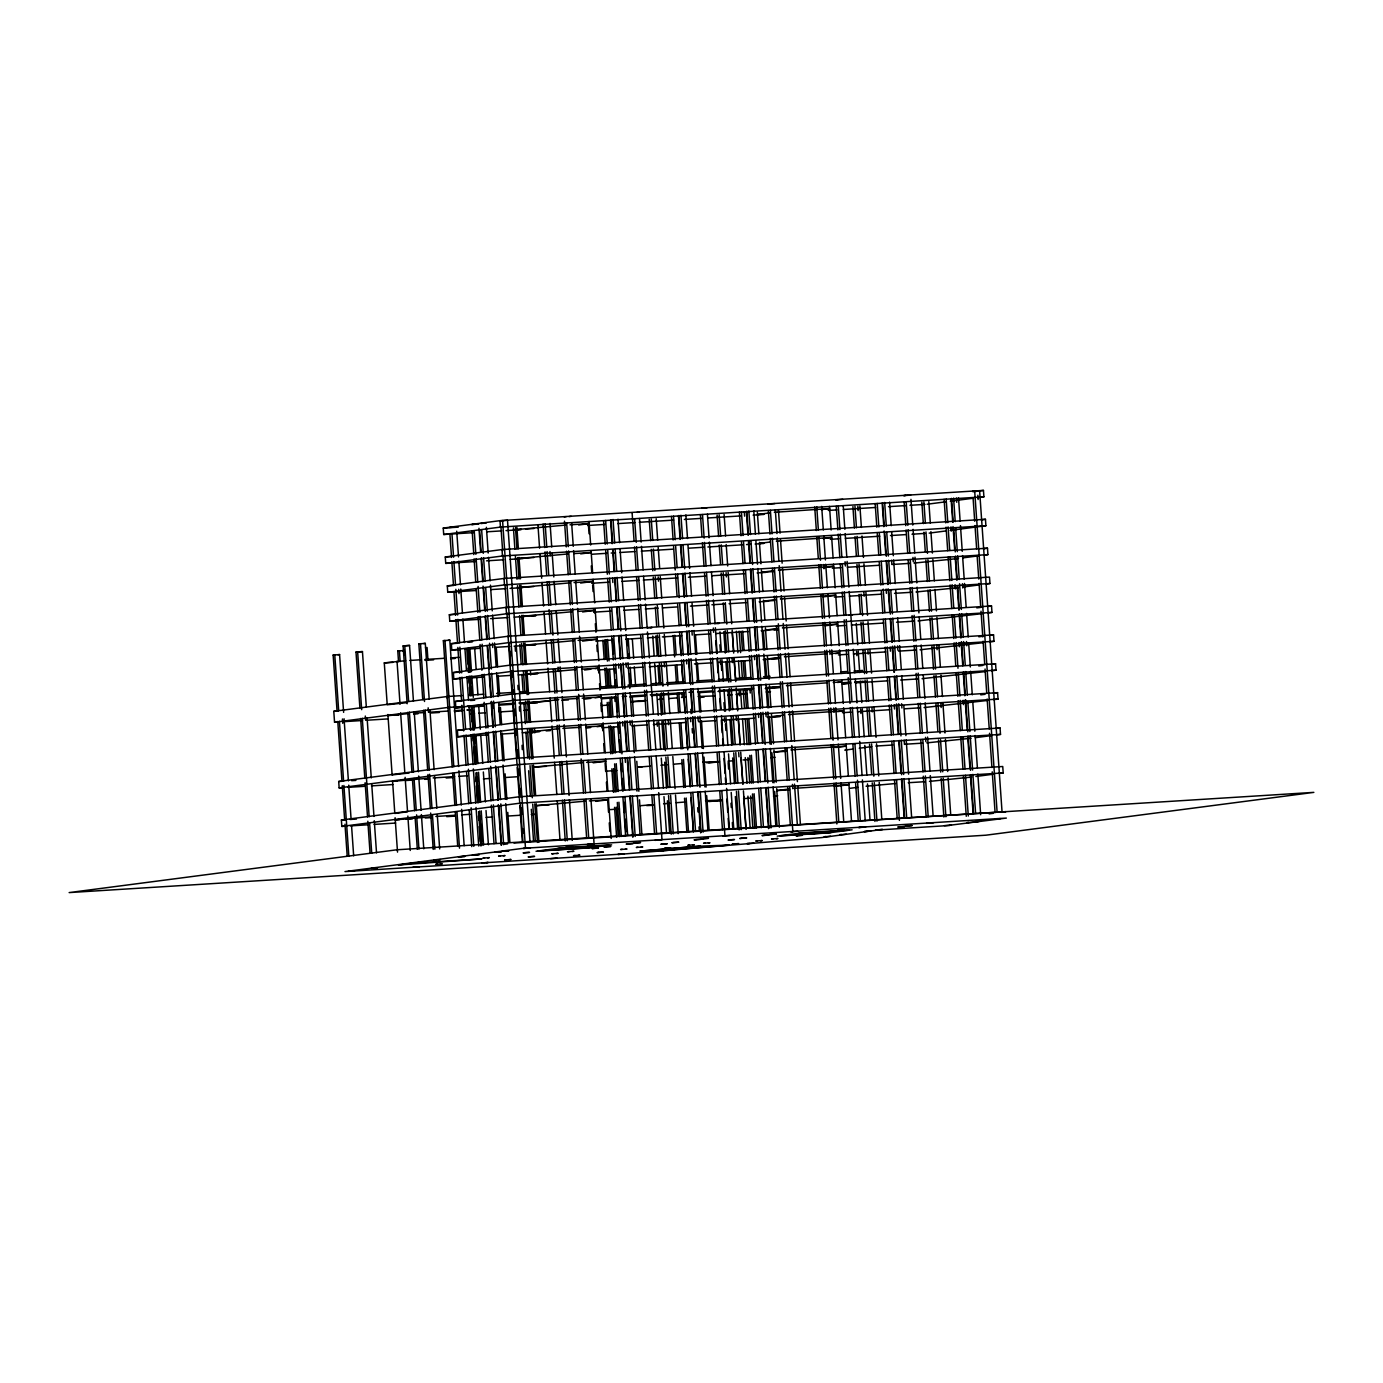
<?xml version="1.0" encoding="UTF-8"?>
<svg xmlns="http://www.w3.org/2000/svg" width="1383" height="1383" viewBox="0 0 1383 1383"><rect width="100%" height="100%" fill="white"/><g stroke="black" fill="none" stroke-linecap="round" stroke-linejoin="round"><path stroke-width="1.5" d="M473.781 532.628L443.701 534.512L443.251 528.081L499.989 520.665L983.451 490.412L983.901 496.825L977.591 497.655M449.44 527.493L456.425 526.923L454.385 527.182M473.764 524.313L471.707 524.589L478.691 524.019L476.651 524.278M500.525 520.821L502.565 520.561L525.488 848.228L523.431 848.505L530.415 847.917M564.195 516.914L566.235 516.637M569.122 516.602L571.162 516.326M443.701 534.512L500.439 527.096L983.901 496.825M637.027 512.35L639.067 512.073M706.972 507.838L701.63 508.304M578.664 524.987L589.193 523.604L570.021 524.814M769.933 503.896L767.893 504.155L774.878 503.585M837.839 499.643L835.799 499.903L842.766 499.332M770.124 512.851L757.504 514.511L763.883 514.096M774.342 512.298L829.644 508.564L821.225 509.653M905.744 495.391L903.704 495.65L910.671 495.079M475.804 561.515L445.724 563.4L445.274 556.986L502.012 549.57L985.457 519.299L985.906 525.73L950.19 530.398M972.94 491.778L983.451 490.412M445.724 563.4L502.461 555.983L985.906 525.73M927.146 504.242L946.058 501.77M950.277 501.216L973.39 498.208M580.687 553.874L591.215 552.509L574.17 553.563M770.037 542.015L759.526 543.398L763.779 543.139M776.364 541.202L831.667 537.451L823.248 538.557M475.683 590.541L447.746 592.287L447.297 585.873L504.034 578.457L987.479 548.204L987.929 554.618L983.728 555.171M981.256 519.852L985.457 519.299M447.746 592.287L504.484 584.888L987.929 554.618M929.169 533.129L945.989 530.934M580.601 583.038L593.238 581.396L574.066 582.589M774.169 570.643L761.549 572.285L774.324 571.49M778.387 570.09L833.69 566.339L823.162 567.721M479.849 619.307L449.769 621.192L449.319 614.761L506.057 607.362L989.502 577.091L989.951 583.505L985.751 584.058M983.278 548.74L987.479 548.204M449.769 621.192L506.506 613.775L989.951 583.505M958.505 558.455L914.007 563.106M962.724 557.902L979.527 555.707M582.623 611.943L595.243 610.283L578.215 611.355M337.037 710.741L333.147 655.075L334.772 654.868L338.662 710.534M359.891 707.768L356.001 652.084L357.644 651.877L362.45 651.583L366.339 707.249M407.155 703.74L403.11 645.93L409.558 645.429L413.448 701.095M422.731 699.556L418.842 643.89L420.484 643.665L424.512 701.475M447.383 698.484L443.355 640.692L444.98 640.467L453.814 766.787M337.953 654.781L339.578 654.557L343.624 712.366M362.45 651.583L356.001 652.084M409.558 645.429L403.11 645.93M423.665 643.579L425.29 643.372L429.179 699.037M448.161 640.381L449.803 640.173L458.637 766.493M776.191 599.531L763.554 601.19L774.203 600.516M780.392 598.977L835.712 595.243L823.075 596.886M460.383 649.543L451.792 650.079L451.342 643.665L508.08 636.249L991.525 605.979L991.974 612.41L987.773 612.946M398.529 661.731L397.785 651.03L399.41 650.823L400.154 661.523M507.993 636.629L509.618 636.422M402.591 650.736L404.216 650.511L404.527 654.799M425.463 647.745L427.088 647.538L427.987 660.383M451.792 650.079L508.529 642.663L991.974 612.41M650.529 627.709L652.154 627.502L647.313 627.917M958.436 587.619L916.03 591.993M962.637 587.084L979.441 584.888M387.154 703.757L384.284 662.906L405.599 660.711M582.537 641.107L597.266 639.188L578.111 640.381M717.742 623.508L719.385 623.301L714.527 623.698M850.839 615.055L849.214 615.279L852.429 615.072M778.214 628.435L765.577 630.078L778.352 629.282M782.415 627.882L837.735 624.131L825.098 625.773M460.262 678.569L453.814 678.967L453.365 672.553L510.102 665.137L993.547 634.883L993.997 641.297L989.796 641.85M976.813 607.898L981.014 607.362M987.324 606.532L991.525 605.979M453.814 678.967L510.552 671.568L993.997 641.297M983.572 613.499L918.053 620.898M584.56 669.994L590.869 669.182M595.088 668.629L599.288 668.075L582.26 669.147M338.852 721.978L334.548 722.254L333.787 711.329L447.107 696.531L462.164 695.597M387.223 704.777L406.377 702.702M780.237 657.323L767.6 658.965L780.375 658.17M784.438 656.769L826.982 653.831M462.268 707.456L455.837 707.871L455.387 701.44L512.125 694.041L995.57 663.771L996.019 670.185L991.818 670.738M835.539 653.571L839.758 653.018L831.235 653.554M978.836 636.802L983.036 636.249M989.346 635.419L993.547 634.883M334.548 722.254L447.867 707.456L462.942 706.506M387.983 715.685L409.282 713.49M455.837 707.871L512.574 700.455L996.019 670.185M462.942 710.706L454.419 711.519M467.195 710.153L471.43 709.6L467.143 709.859M983.486 642.663L920.058 649.785M584.473 699.176L590.783 698.346M595.001 697.793L601.311 696.963L582.157 698.173M858.445 671.066L862.629 670.53L854.02 671.066M780.15 686.487L769.622 687.87L780.271 687.195M786.46 685.674L826.861 682.856M487.922 734.874L457.842 736.759L457.393 730.345L514.148 722.929L997.592 692.658L998.042 699.089L993.841 699.642M837.562 682.476L841.763 681.923L833.258 682.459M978.749 665.966L982.95 665.413M991.369 664.324L995.57 663.771M842.472 684.17L850.839 683.081M855.022 682.528L863.39 681.439L854.78 681.975M457.842 736.759L514.597 729.342L998.042 699.089M985.509 671.568L922.081 678.673M586.496 728.063L590.697 727.51M597.024 726.697L603.334 725.868L586.306 726.939M784.265 715.115L771.645 716.757L780.168 716.221M788.483 714.562L843.786 710.81L837.476 711.64M980.772 694.854L984.973 694.318M993.392 693.211L997.592 692.658M343.451 787.636L339.146 787.895L338.697 781.481L516.602 758.247L1000.065 727.977L1000.514 734.408L996.296 734.943M392.115 774.912L409.143 772.993M987.531 700.455L924.103 707.577M339.146 787.895L517.052 764.661L1000.514 734.408M593.169 762.828L605.806 761.186L586.634 762.379M786.737 750.433L774.117 752.075L786.892 751.28M790.955 749.88L846.258 746.129L835.73 747.494M995.846 728.53L1000.065 727.977M844.736 750.122L853.034 749.05M859.258 748.238L871.705 746.613M346.148 826.152L341.826 826.429L341.394 820.015L519.299 796.764L1002.744 766.51L1003.194 772.924L998.993 773.477M971.091 738.245L926.783 742.878M975.292 737.692L992.095 735.497M341.826 826.429L519.749 803.195L1003.194 772.924M595.866 801.362L608.503 799.702L589.331 800.895M789.434 788.95L776.814 790.592L789.589 789.797M793.652 788.396L848.955 784.645L836.335 786.305M849.508 788.379L857.806 787.29M866.104 786.218L895.527 783.521M971.679 777.039L929.48 781.395M975.879 776.485L992.7 774.29M503.395 844.425L507.63 843.872M513.992 843.042L1005.908 811.665L1001.707 812.219M348.257 871.325L354.705 870.806L353.08 871.031M372.753 868.126L371.128 868.334L377.576 867.832L375.934 868.04M419.862 861.972L418.236 862.179L424.685 861.678L423.06 861.886M435.593 859.915L433.968 860.14L440.416 859.621L438.774 859.828M496.67 851.997L494.63 852.256L501.597 851.686L499.557 851.945M412.895 867.279L419.343 866.761L417.718 866.985M437.391 864.081L435.766 864.289L442.214 863.787L440.572 863.995M484.499 857.927L482.874 858.134L489.323 857.633L487.698 857.84M500.231 855.87L498.606 856.077L505.054 855.576L503.412 855.783M589.158 844.322L587.101 844.581L594.085 844.01L590.939 799.028M540.96 850.943L543 850.683M481.751 862.975L488.199 862.456L486.574 862.664M506.247 859.777L504.622 859.984L511.07 859.465L509.445 859.673M553.373 853.622L551.731 853.83L558.179 853.311L556.554 853.536M569.105 851.565L567.462 851.772L573.91 851.254L572.285 851.479M657.046 840.069L655.006 840.328L661.99 839.758L658.688 792.632M550.624 858.653L557.072 858.151L555.43 858.359M575.121 855.455L573.478 855.679L579.926 855.161L578.301 855.368M622.229 849.3L620.587 849.525L627.035 849.006L625.41 849.214M637.961 847.243L636.318 847.468L642.767 846.949L641.142 847.157M729.878 835.505L722.911 836.075L724.951 835.816L721.805 790.834M617.838 854.452L624.286 853.933L344.989 871.584L522.912 848.349L1006.357 818.079L949.395 825.305M642.334 851.254L640.709 851.461L647.158 850.943L645.515 851.167M689.443 845.099L687.818 845.307L694.266 844.788L692.624 845.013M705.174 843.042L703.549 843.25L709.998 842.748L708.355 842.956M797.784 831.252L790.799 831.823L792.857 831.563L789.71 786.581M757.4 840.847L755.758 841.054L762.206 840.536L760.581 840.76M773.132 838.789L771.489 838.997L777.938 838.496L776.312 838.703M807.637 834.243L809.677 833.984M860.745 827.311L858.705 827.587L865.689 826.999M812.564 833.949L814.604 833.672M989.104 813.861L993.305 813.308M825.737 836.559L824.095 836.784L830.543 836.266M841.469 834.502L839.827 834.727L846.275 834.208M928.65 823.058L926.61 823.334L933.594 822.747M944.451 825.616L951.435 825.046M968.757 822.436L966.717 822.712L973.701 822.124M997.575 818.684L995.535 818.943L1000.462 818.632M645.775 700.472L631.046 701.7L645.567 701.181M658.394 699.435L662.595 699.072M668.905 698.553L677.324 697.862M681.525 697.499L685.743 697.153M699.884 697.499L704.241 696.98M727.7 695.2L731.97 694.836M736.24 694.491L746.941 693.592M766.182 692.001L770.469 691.638M637.753 767.167L650.373 766.13M660.884 765.248L667.194 764.73M673.504 764.211L681.923 763.502M706.73 762.811L719.35 761.756M616.801 770.435L606.065 771.195M708.753 762.794L719.454 761.912M728.011 761.203L734.425 760.667M742.982 759.959L749.396 759.423M770.78 757.642L775.05 757.296M640.45 805.701L653.07 804.647M663.581 803.782L669.891 803.264M676.201 802.728L684.602 802.036M707.318 801.5L722.047 800.29M619.48 808.951L608.745 809.712M709.306 801.5L722.151 800.429M743.535 798.665L752.093 797.956M773.477 796.176L777.747 795.813M641.505 851.029L700.386 846.137M668.819 850.044L729.411 845.099L698.692 846.206L639.793 851.098L673.919 849.871M618.374 854.469L821.537 837.597L882.51 829.42L875.525 830.007L880.47 829.696M502.167 520.717L507.509 520.25L529.966 841.504M977.556 490.965L972.612 491.276L974.669 491L997.126 812.253M481.18 523.344L486.107 523.033L480.783 523.517M443.251 528.081L458.292 527.148M565.768 525.073L517.035 529.551L521.305 529.291M525.557 529.032L534.08 528.496M486.678 531.815L501.718 530.882M506.022 530.605L521.063 529.654M587.671 525.488L604.855 524.416M617.752 523.604L634.935 522.532M639.24 522.273L673.607 520.112M684.36 519.438L701.544 518.366M707.992 517.968L740.216 515.945M753.113 515.133L763.848 514.459M828.313 510.431L836.905 509.895M843.353 509.48L875.577 507.475M888.474 506.662L905.675 505.59M909.962 505.314L925.002 504.38M445.274 556.986L451.722 556.571M567.791 553.961L519.057 558.455L533.959 557.522M486.557 560.841L503.74 559.769M510.189 559.372L523.085 558.559M591.838 554.255L606.878 553.304M611.165 553.044L615.47 552.768M619.774 552.509L634.814 551.558M641.263 551.16L673.486 549.137M688.527 548.204L703.567 547.253M707.871 546.994L742.239 544.833M746.543 544.574L750.831 544.297M755.135 544.038L763.727 543.484M830.336 539.318L838.928 538.782M845.376 538.385L879.761 536.224M890.496 535.549L905.537 534.616M911.985 534.218L924.881 533.406M447.297 585.873L453.745 585.476M569.813 582.865L521.08 587.343L533.855 586.548M490.723 589.607L505.763 588.657M510.05 588.397L522.947 587.585M591.699 583.28L608.9 582.208M621.797 581.396L638.981 580.324M643.268 580.047L677.653 577.904M688.388 577.23L705.589 576.158M712.038 575.743L744.261 573.738M757.158 572.925L765.75 572.389M832.359 568.223L840.95 567.67M847.399 567.272L879.623 565.249M892.519 564.454L909.703 563.365M449.319 614.761L455.768 614.363M571.836 611.753L523.102 616.23L535.878 615.435M490.585 618.633L507.786 617.561M514.234 617.146L524.97 616.472M531.418 616.075L535.722 615.798M593.722 612.168L610.923 611.096M623.802 610.283L638.842 609.35M645.291 608.952L658.187 608.14M662.492 607.863L677.532 606.93M690.411 606.117L707.612 605.045M711.899 604.769L724.796 603.973M729.1 603.697L746.284 602.625M759.181 601.812L767.772 601.277M834.381 597.11L842.973 596.574M849.421 596.159L881.645 594.154M894.542 593.342L911.725 592.27M443.355 640.692L449.803 640.173M418.842 643.89L425.29 643.372M451.342 643.665L457.79 643.251M333.147 655.075L339.578 654.557M397.785 651.03L404.216 650.511M573.841 640.657L525.125 645.135L535.774 644.461M464.688 649.267L479.728 648.333M494.768 647.382L509.808 646.449M514.096 646.172L526.992 645.377M531.297 645.1L535.584 644.841M595.745 641.072L612.946 640.001M625.825 639.188L640.865 638.237M647.313 637.84L658.066 637.165M662.353 636.906L681.698 635.696M694.594 634.883L709.635 633.933M716.066 633.535L748.307 631.512M761.186 630.717L767.634 630.302M774.082 629.905L778.387 629.628M836.404 625.998L844.996 625.462M851.444 625.064L883.668 623.041M896.564 622.229L913.748 621.157M409.869 660.452L420.588 659.777M424.875 659.501L444.168 658.291M450.599 657.893L459.173 657.357M384.284 662.906L392.858 662.371M425.013 660.365L433.588 659.829M450.737 658.757L455.024 658.481M453.365 672.553L459.813 672.155M575.864 669.545L527.148 674.022L537.797 673.365M466.693 678.171L483.894 677.082M496.774 676.287L511.814 675.336M518.262 674.939L537.607 673.728M597.767 669.96L614.951 668.888M627.847 668.075L642.888 667.142M649.336 666.727L681.56 664.722M694.456 663.909L711.64 662.837M718.088 662.422L750.329 660.417M763.209 659.605L767.513 659.328M771.818 659.069L778.249 658.671M838.409 654.902L847.018 654.366M853.467 653.952L885.69 651.929M898.587 651.134L915.771 650.062M468.63 695.182L483.704 694.249M496.618 693.436L513.836 692.364M520.302 691.949L526.767 691.552M599.963 686.971L617.181 685.882M627.951 685.207L645.187 684.136M651.635 683.738L662.405 683.064M666.71 682.787L683.928 681.715M696.859 680.903L711.917 679.952M718.382 679.554L729.152 678.88M735.6 678.483L750.675 677.532M763.589 676.719L770.054 676.322M841.106 671.861L847.554 671.464M455.387 701.44L461.818 701.043M470.427 700.507L474.715 700.23M333.787 711.329L338.092 711.069M558.732 699.642L529.17 702.927L537.676 702.391M562.985 699.366L577.887 698.432M467.247 706.229L484.465 705.157M499.54 704.224L514.614 703.273M518.919 702.996L549.051 701.112M561.982 700.299L568.43 699.902M600.723 697.879L615.798 696.946M622.264 696.531L626.568 696.271M630.873 695.995L645.947 695.044M650.252 694.785L684.689 692.624M689.011 692.347L693.315 692.088M697.62 691.811L712.677 690.878M719.143 690.463L753.597 688.319M766.51 687.507L779.424 686.694M841.867 682.787L850.476 682.251M468.716 707.059L483.756 706.125M498.796 705.174L513.836 704.241M520.285 703.826L537.486 702.754M601.933 698.726L616.974 697.775M629.87 696.98L644.91 696.029M651.358 695.632L683.582 693.609M698.622 692.676L713.663 691.725M717.967 691.465L752.352 689.304M765.231 688.492L780.271 687.558M842.593 683.651L849.041 683.254M855.472 682.856L887.713 680.834M900.592 680.021L917.793 678.949M413.569 713.213L424.287 712.539M428.574 712.28L447.867 711.069M454.298 710.672L462.856 710.136M394.414 715.288L398.702 715.011M413.69 714.077L417.977 713.801M430.839 713.006L439.414 712.47M343.157 721.719L362.536 720.491M366.841 720.232L388.364 718.883M470.168 713.766L474.473 713.49M478.777 713.23L485.226 712.815M500.3 711.882L513.214 711.069M523.967 710.395L528.271 710.119M601.467 705.537L607.932 705.14M457.393 730.345L463.841 729.93M470.289 729.533L474.594 729.256M558.611 728.668L531.176 731.814L539.698 731.279M562.881 728.392L579.909 727.337M546.095 730.881L550.348 730.622M500.819 734.079L515.859 733.128M522.307 732.731L539.491 731.642M601.812 727.752L618.996 726.68M631.893 725.868L646.933 724.917M653.381 724.519L685.605 722.496M698.501 721.701L715.685 720.612M722.133 720.215L754.357 718.192M767.254 717.397L780.15 716.584M842.454 712.677L851.046 712.141M857.495 711.744L889.736 709.721M904.776 708.788L919.816 707.837M582.381 762.638L533.648 767.133L546.423 766.32M875.854 746.059L892.83 745.005M905.571 744.21L922.547 743.138M338.697 781.481L343.001 781.205M351.61 780.669L355.915 780.41M428.868 778.197L392.565 781.343L396.852 781.067M433.156 777.938L454.592 776.589M458.879 776.312L467.454 775.777M405.426 780.531L411.857 780.133M424.719 779.321L429.007 779.061M446.156 777.989L452.587 777.574M347.755 787.359L364.974 786.287M371.422 785.89L392.962 784.541M483.359 778.871L489.824 778.473M504.881 777.523L517.795 776.727M585.078 801.172L536.345 805.649L549.12 804.854M908.251 782.726L925.244 781.672M341.394 820.015L345.698 819.739M350.003 819.462L356.451 819.064M431.565 816.731L395.261 819.86L399.549 819.6M435.852 816.454L455.145 815.244M461.576 814.846L470.151 814.31M405.98 819.185L412.411 818.788M425.272 817.993L431.703 817.578M446.709 816.644L455.284 816.108M350.452 825.893L367.671 824.804M374.119 824.406L395.642 823.058M486.055 817.405L492.521 816.99M507.578 816.056L520.492 815.244M531.262 814.57L535.567 814.293M981.117 821.156L974.133 821.744L979.078 821.433M557.798 848.419L608.9 845.22M798.25 833.379L849.352 830.163M538.073 850.994L590.61 847.606M779.96 835.764L831.062 832.566M881.697 829.748L949.62 825.495M870.789 831.01L864.34 831.529L869.146 831.218M698.242 696.513L714.821 695.908M702.823 762.154L719.402 761.566M637.719 767.271L641.868 767.133M705.52 800.688L722.099 800.083M646.622 805.58L652.845 805.355M753.925 843.163L746.993 843.595L749.69 843.509M667.54 850.32L660.607 850.77L663.304 850.683M979.596 490.688L1002.053 811.942M977.85 495.235L978.144 499.522M973.062 497.69L974.721 521.253M975.015 525.54L976.657 549.086M977.107 555.517L978.766 579.079M979.06 583.367L980.703 606.912M981.014 611.2L982.794 636.906M983.106 641.193L984.748 664.739M985.042 669.026L986.701 692.589M987.151 699.003L989.243 728.997M989.536 733.284L991.939 767.548M992.233 771.835L995.086 812.513M958.505 497.776L960.148 521.322M960.459 525.609L962.257 551.316M962.551 555.603L964.193 579.149M964.504 583.436L966.147 606.999M966.596 613.412L968.238 636.975M968.688 643.406L970.33 666.969M970.641 671.239L972.284 694.802M972.733 701.233L974.825 731.209M975.136 735.497L977.383 767.617M977.833 774.048L980.668 814.743M956.466 498.036L956.759 502.323M962.447 583.712L962.758 587.982M966.492 641.522L966.786 645.809M953.579 498.087L955.221 521.633M955.67 528.064L957.313 551.627M957.624 555.897L959.266 579.46M959.56 583.747L961.358 609.454M961.652 613.724L963.311 637.286M963.605 641.574L965.248 665.137M965.697 671.55L967.357 695.113M967.806 701.544L969.898 731.521M970.192 735.808L972.595 770.072M972.889 774.359L975.585 812.91M951.521 498.347L953.181 521.91M953.63 528.323L955.273 551.886M955.567 556.173L957.226 579.736M957.676 586.15L959.318 609.713M959.612 614L961.254 637.563M961.565 641.833L963.208 665.396M963.657 671.827L965.299 695.372M965.611 699.66L967.858 731.78M968.152 736.067L970.555 770.331M970.849 774.618L973.546 813.169M951.089 498.744L952.731 522.29M953.025 526.577L954.685 550.14M955.134 556.571L956.777 580.117M957.226 586.548L958.868 610.11M959.18 614.398L960.822 637.943M961.116 642.231L962.758 665.793M963.208 672.207L964.867 695.77M965.161 700.057L967.253 730.034M967.702 736.465L969.95 768.585M970.399 775.016L973.096 813.567M950.985 526.854L951.279 531.124M955.031 584.681L955.325 588.951M959.076 642.507L959.37 646.777M963.121 700.317L963.415 704.604M946.145 499.056L947.804 522.601M948.098 526.888L949.741 550.451M950.19 556.882L951.85 580.428M952.144 584.715L953.786 608.278M954.235 614.692L955.878 638.255M956.189 642.542L957.987 668.248M958.281 672.518L959.923 696.081M960.234 700.368L962.326 730.345M962.775 736.776L965.023 768.896M965.472 775.327L968.307 816.022M944.105 499.315L945.747 522.878M946.058 527.165L947.701 550.711M948.15 557.142L949.793 580.704M950.104 584.974L951.746 608.537M952.195 614.968L953.838 638.531M954.132 642.801L955.791 666.364M956.241 672.795L957.883 696.358M958.177 700.628L960.286 730.622M960.736 737.035L962.983 769.173M963.432 775.586L966.268 816.281M928.823 501.649L930.31 523.068M930.915 531.625L932.419 553.044M932.868 559.475L934.355 580.895M934.96 589.452L936.464 610.871M936.913 617.302L938.4 638.721M938.85 645.135L940.354 666.554M940.959 675.129L942.445 696.548M942.895 702.962L944.987 732.955M945.436 739.369L947.683 771.507M948.133 777.92L950.691 814.328M936.81 645.412L937.104 649.682M940.855 703.238L941.149 707.508M923.896 501.96L925.383 523.379M925.988 531.936L927.474 553.356M927.924 559.787L929.428 581.206M930.033 589.763L931.52 611.182M931.969 617.613L933.473 639.015M933.923 645.446L935.565 669.009M936.014 675.44L937.518 696.842M937.968 703.273L940.06 733.249M940.509 739.68L942.757 771.8M943.206 778.231L945.903 816.783M921.839 502.219L923.343 523.638M923.948 532.213L925.279 551.489M925.884 560.046L927.388 581.465M927.976 590.04L929.48 611.442M929.929 617.873L931.433 639.292M931.883 645.723L933.525 669.268M933.974 675.699L935.478 697.118M935.928 703.532L937.864 731.382M938.469 739.957L940.717 772.077M941.166 778.491L943.863 817.042M910.965 499.367L912.763 525.056M913.074 529.343L914.716 552.906M915.01 557.193L916.808 582.883M917.119 587.17L918.917 612.876M919.211 617.146L920.715 638.566M921.164 644.997L922.807 668.559M923.256 674.973L924.899 698.536M925.192 702.823L927.301 732.8M927.595 737.087L929.998 771.351M930.292 775.638L933.145 816.333M912.97 557.453L913.264 561.74M925.555 737.346L925.849 741.634M906.193 501.804L907.836 525.367M908.13 529.654L909.789 553.217M910.239 559.631L911.881 583.194M912.175 587.481L913.835 611.044M914.128 615.314L915.926 641.02M916.22 645.308L917.863 668.853M918.174 673.141L919.816 696.704M920.265 703.134L922.357 733.111M922.807 739.542L925.054 771.662M925.365 775.949L928.2 816.644M904.136 502.081L905.796 525.644M906.09 529.914L907.732 553.477M908.182 559.908L909.841 583.453M910.135 587.74L911.777 611.303M912.089 615.591L913.886 641.28M914.18 645.567L915.823 669.13M916.134 673.417L917.776 696.963M918.226 703.394L920.317 733.37M920.767 739.801L923.014 771.921M923.308 776.209L926.161 816.904M889.58 502.15L891.222 525.713M891.672 532.144L893.332 555.689M893.625 559.977L895.268 583.54M895.717 589.971L897.221 611.372M897.671 617.803L899.313 641.366M899.624 645.654L901.267 669.199M901.716 675.63L903.358 699.193M903.808 705.607L905.9 735.6M906.211 739.888L908.596 774.152M908.908 778.439L911.604 816.973M891.586 560.253L891.879 564.523M897.567 645.913L897.878 650.2M901.612 703.74L901.906 708.027M904.154 740.147L904.465 744.434M884.653 502.461L886.296 526.024M886.745 532.455L888.387 556.001M888.699 560.288L890.341 583.851M890.79 590.264L892.433 613.827M892.744 618.115L894.386 641.677M894.68 645.947L896.322 669.51M896.772 675.941L898.431 699.504M898.725 703.774L900.973 735.912M901.267 740.182L903.669 774.463M903.963 778.733L906.66 817.284M882.596 502.738L884.256 526.283M884.705 532.714L886.347 556.277M886.641 560.547L888.301 584.11M888.75 590.541L890.393 614.104M890.687 618.374L892.346 641.937M892.64 646.224L894.438 671.931M894.732 676.201L896.374 699.763M896.685 704.051L898.777 734.027M899.227 740.458L901.63 774.722M901.923 779.009L904.62 817.56M882.164 503.118L883.806 526.681M884.1 530.968L885.76 554.531M886.209 560.945L887.851 584.508M888.145 588.795L889.805 612.341M890.254 618.771L891.897 642.334M892.191 646.622L893.988 672.311M894.3 676.598L895.942 700.161M896.236 704.448L898.328 734.425M898.777 740.856L901.025 772.976M901.474 779.407L904.171 817.958M886.105 589.054L886.399 593.342M890.151 646.881L890.445 651.168M894.196 704.708L894.49 708.995M877.22 503.429L878.879 526.992M879.329 533.423L880.815 554.825M881.265 561.256L882.924 584.819M883.218 589.106L884.861 612.652M885.31 619.083L886.97 642.646M887.264 646.933L888.906 670.478M889.355 676.909L890.998 700.472M891.309 704.742L893.401 734.736M893.85 741.15L896.098 773.287M896.547 779.701L899.399 820.396M875.18 503.706L876.822 527.251M877.271 533.682L878.775 555.102M879.225 561.533L880.867 585.078M881.317 591.509L882.821 612.928M883.27 619.342L884.913 642.905M885.224 647.192L886.866 670.755M887.316 677.169L888.958 700.732M889.269 705.019L891.361 734.995M891.81 741.426L894.058 773.546M894.507 779.977L897.204 818.529M859.898 506.04L861.402 527.442M861.989 536.016L863.493 557.435M863.943 563.849L865.447 585.268M865.879 591.699L867.539 615.262M867.988 621.676L869.475 643.095M869.924 649.526L871.584 673.089M872.033 679.502L873.52 700.922M873.97 707.353L876.079 737.329M876.528 743.76L878.775 775.88M879.208 782.311L881.766 818.719M857.858 506.299L858.151 510.586M863.839 591.959L864.15 596.246M867.884 649.785L868.178 654.073M871.93 707.612L872.224 711.899M854.971 506.334L856.457 527.753M857.062 536.327L858.411 555.603M859.016 564.16L860.503 585.579M861.108 594.154L862.594 615.573M863.044 621.987L864.548 643.406M864.997 649.837L866.64 673.383M867.089 679.814L868.593 701.233M869.043 707.664L870.996 735.497M871.584 744.071L873.831 776.191M874.281 782.622L876.978 821.174M852.913 506.61L854.417 528.029M855.022 536.587L856.371 555.862M856.959 564.437L858.463 585.856M859.068 594.413L860.399 613.689M861.004 622.264L862.508 643.683M862.957 650.096L864.6 673.659M865.049 680.09L866.553 701.492M867.003 707.923L868.939 735.773M869.544 744.331L871.636 774.324M872.241 782.882L874.938 821.433M856.267 623.318L857.754 644.737M858.203 651.151L859.707 672.57M860.295 681.128L861.799 702.547M862.249 708.96L864.202 736.793M864.79 745.368L866.882 775.344M867.487 783.902L870.028 820.309M856.578 651.376L856.872 655.646M860.624 709.185L860.918 713.455M843.215 505.746L844.875 529.309M845.169 533.596L846.811 557.159M847.122 561.429L848.92 587.135M849.214 591.423L852.792 642.905M853.259 649.249L854.884 672.864M855.351 679.226L856.976 702.841M857.304 707.076L859.379 737.104M859.69 741.34L862.076 775.638M862.387 779.891L865.222 820.603M845.065 561.705L845.376 565.993M838.288 506.057L839.93 529.62M840.242 533.907L841.884 557.47M842.333 563.884L843.976 587.447M844.287 591.734L845.929 615.279M846.223 619.567L848.021 645.273M848.315 649.561L851.911 700.956M852.36 707.387L854.469 737.364M854.919 743.795L857.166 775.915M857.46 780.202L860.295 820.88M836.248 506.334L837.891 529.879M838.184 534.166L839.844 557.729M840.294 564.16L841.936 587.706M842.23 591.993L843.889 615.556M844.183 619.843L845.981 645.533M846.275 649.82L847.917 673.383M848.228 677.67L850.026 703.359M850.32 707.647L852.412 737.623M852.862 744.054L855.109 776.174M855.558 782.605L858.255 821.156M829.506 506.42L831.148 529.983M831.598 536.397L833.085 557.816M833.534 564.247L835.194 587.81M835.643 594.223L837.13 615.642M837.579 622.073L839.239 645.619M839.533 649.906L841.175 673.469M841.625 679.9L843.284 703.446M843.578 707.733L845.67 737.727M846.119 744.14L848.367 776.261M848.816 782.692L851.513 821.243M821.675 506.403L823.334 529.966M823.784 536.397L825.426 559.942M825.72 564.229L827.38 587.792M827.829 594.206L829.472 617.769M829.765 622.056L831.408 645.619M831.719 649.889L833.361 673.452M833.811 679.883L835.453 703.446M835.764 707.716L838.012 739.853M838.305 744.123L840.708 778.404M841.002 782.674L843.699 821.225M823.68 564.506L823.974 568.776M829.679 650.166L829.973 654.453M833.707 707.992L834.018 712.28M816.748 506.714L818.39 530.277M818.84 536.69L820.499 560.253M820.793 564.541L822.436 588.103M822.885 594.517L824.545 618.08M824.838 622.367L826.481 645.93M826.775 650.2L828.573 675.907M828.884 680.194L830.526 703.74M830.82 708.027L833.067 740.164M833.379 744.434L835.764 778.698M836.075 782.985L838.755 821.537M814.708 506.973L816.35 530.536M816.8 536.967L818.304 558.386M818.753 564.8L820.396 588.363M820.845 594.794L822.487 618.357M822.799 622.627L824.441 646.189M824.735 650.477L826.533 676.166M826.827 680.453L828.486 704.016M828.78 708.303L830.872 738.28M831.321 744.711L833.724 778.975M834.018 783.262L836.871 823.957M778.404 509.618L780.047 533.181M780.496 539.595L782.138 563.158M782.45 567.445L784.092 591.008M784.541 597.421L786.184 620.984M786.478 625.272L788.137 648.817M788.431 653.104L790.073 676.667M790.523 683.098L792.182 706.644M792.476 710.931L794.568 740.925M795.018 747.339L797.421 781.602M797.714 785.89L800.411 824.441M775.327 509.999L776.969 533.561M777.263 537.849L778.923 561.412M779.217 565.682L781.015 591.388M781.309 595.675L782.951 619.221M783.262 623.508L785.06 649.215M785.354 653.502L786.996 677.048M787.446 683.479L789.105 707.041M789.399 711.329L791.491 741.305M791.802 745.593L794.188 779.856M794.499 784.144L797.334 824.821M792.442 784.403L792.753 788.69M770.383 510.31L772.042 533.873M772.336 538.16L773.979 561.705M774.428 568.136L776.088 591.699M776.382 595.987L778.024 619.532M778.318 623.819L780.116 649.526M780.427 653.796L782.069 677.359M782.363 681.646L784.161 707.353M784.472 711.623L786.564 741.616M787.013 748.03L789.261 780.168M768.343 510.586L769.985 534.132M770.296 538.419L771.939 561.982M772.388 568.413L774.031 591.959M774.342 596.246L775.984 619.809M776.433 626.222L778.076 649.785M778.37 654.073L780.029 677.635M780.323 681.905L782.121 707.612M782.415 711.899L784.524 741.876M784.974 748.307L787.221 780.427M787.67 786.858L790.35 825.409M757.348 512.367L758.852 533.786M759.44 542.343L760.944 563.763M761.393 570.194L762.897 591.613M763.485 600.17L764.834 619.446M765.439 628.02L766.943 649.44M767.392 655.853L769.034 679.416M769.484 685.847L770.971 707.266M771.42 713.68L773.529 743.674M773.979 750.087L776.226 782.225M776.676 788.638L779.372 827.19M763.416 630.804L764.764 650.079M765.369 658.636L766.718 677.912M767.461 688.613L768.81 707.889M769.415 716.446L771.351 744.279M771.956 752.836L774.048 782.813M774.653 791.387L777.039 825.634M753.787 510.655L755.429 534.218M755.879 540.632L757.521 564.195M757.832 568.482L759.474 592.045M759.924 598.459L761.566 622.022M761.86 626.309L763.52 649.872M763.814 654.142L765.456 677.705M765.905 684.136L767.565 707.698M767.859 711.968L770.106 744.106M770.4 748.376L772.803 782.64M773.097 786.927L775.794 825.478M765.819 712.245L766.113 716.515M748.843 510.967L750.502 534.529M750.952 540.943L752.594 564.506M752.888 568.793L754.53 592.356M754.98 598.77L756.639 622.333M756.933 626.62L758.576 650.166M758.887 654.453L760.685 680.159M760.978 684.447L762.621 707.992M762.932 712.28L765.179 744.4M765.473 748.687L767.859 782.951M768.17 787.238L771.005 827.933M746.803 511.226L748.445 534.789M748.894 541.22L750.399 562.639M750.848 569.053L752.49 592.615M752.94 599.046L754.582 622.592M754.893 626.879L756.536 650.442M756.829 654.729L758.627 680.419M758.939 684.706L760.581 708.269M760.875 712.556L762.984 742.533M763.433 748.964L765.681 781.084M766.13 787.515L768.965 828.192M746.353 511.624L748.013 535.186M748.462 541.617L749.949 563.019M750.399 569.45L752.058 593.013M752.508 599.427L753.994 620.846M754.444 627.277L756.086 650.84M756.397 655.11L758.04 678.673M758.489 685.104L760.131 708.666M760.443 712.936L762.534 742.93M762.984 749.344L765.231 781.481M765.681 787.895L768.516 828.59M744.313 511.9L744.607 516.17M754.34 655.386L754.651 659.674M758.385 713.213L758.697 717.5M741.426 511.935L743.069 535.498M743.518 541.911L745.022 563.33M745.472 569.761L747.114 593.324M747.563 599.738L749.067 621.157M749.517 627.588L751.159 651.151M751.453 655.421L753.113 678.984M753.562 685.415L755.204 708.96M755.498 713.248L757.607 743.241M758.057 749.655L760.304 781.793M760.754 788.206L763.433 826.757M739.386 512.194L741.029 535.757M741.478 542.188L742.982 563.607M743.432 570.021L745.074 593.584M745.523 600.015L747.027 621.434M747.477 627.847L749.119 651.41M749.413 655.698L751.055 679.243M751.505 685.674L753.165 709.237M753.458 713.524L755.481 744.192M756 749.932L758.178 782.726M758.697 788.483L761.307 827.691M749.949 688.734L750.243 693.021M742.723 631.011L744.071 650.287M744.815 660.988L746.025 678.119M746.768 688.82L748.117 708.096M748.86 718.797L750.658 744.503M751.401 755.204L753.355 783.037M754.098 793.738L756.501 828.002M741.098 631.236L742.446 650.494M743.19 661.212L744.382 678.327M745.143 689.045L746.474 708.303M747.235 719.022L749.033 744.711M749.776 755.412L751.73 783.245M752.473 793.946L754.859 828.21M739.11 631.184L740.596 652.603M741.202 661.16L742.394 678.292M743.293 691.137L744.486 708.269M745.247 718.97L747.045 744.659M747.944 757.521L749.742 783.21M750.623 796.055L752.871 828.175M736.413 631.288L737.9 652.69M738.505 661.264L739.698 678.396M740.596 691.241L741.789 708.373M742.55 719.074L744.348 744.763M745.247 757.607L747.027 783.297M747.926 796.141L750.174 828.261M739.075 691.483L739.369 695.77M724.104 514.528L725.591 535.947M726.196 544.522L727.683 565.941M728.132 572.355L729.636 593.774M730.086 600.205L731.728 623.75M732.177 630.181L733.681 651.6M734.131 658.031L735.773 681.577M736.223 688.008L737.727 709.427M738.176 715.858L740.112 743.691M740.718 752.266L742.965 784.386M743.414 790.817L746.111 829.351M732.333 633.777L733.681 653.053M734.131 659.466L735.479 678.742M736.517 693.73L737.709 710.862M738.315 719.419L740.112 745.109M741.011 757.953L742.809 783.66M743.708 796.504L745.956 828.624M726.092 572.631L726.386 576.901M732.091 658.291L732.385 662.578M736.136 716.117L736.43 720.405M738.678 752.525L738.971 756.812M719.16 514.839L720.664 536.258M721.252 544.833L722.6 564.108M723.205 572.666L724.709 594.085M725.297 602.642L726.801 624.061M727.251 630.492L728.755 651.912M729.204 658.343L730.846 681.888M731.296 688.319L732.783 709.738M733.232 716.152L735.186 744.002M735.791 752.559L737.882 782.553M738.487 791.111L741.184 829.662M717.12 515.116L718.624 536.518M719.212 545.092L720.56 564.368M721.165 572.942L722.652 594.344M723.257 602.919L724.606 622.194M725.211 630.752L726.697 652.171M727.147 658.602L728.806 682.165M729.256 688.578L730.743 709.998M731.192 716.429L733.146 744.261M733.733 752.836L735.842 782.813M736.43 791.387L739.127 829.938M723.828 631.651L725.314 653.07M725.919 661.627L727.112 678.759M728.011 691.604L729.36 710.879M729.965 719.437L731.763 745.126M732.662 757.97L734.459 783.677M735.358 796.522L737.606 828.624M719.973 631.858L721.321 651.134M721.926 659.691L723.413 681.093M724.018 689.668L725.522 711.069M725.971 717.5L727.907 745.333M728.513 753.891L730.604 783.867M731.209 792.442L733.751 828.832M719.903 644.806L720.353 651.22M721.252 664.065L721.701 670.496M723.949 702.616L724.554 711.173M725.453 724.018L725.902 730.449M728.149 762.569L728.599 768.983M730.985 803.246L731.279 807.516M732.333 822.505L732.783 828.936M720.284 659.898L720.595 664.186M724.329 717.708L724.623 721.995M707.422 514.251L709.064 537.814M709.375 542.101L711.018 565.647M711.467 572.078L713.109 595.641M713.403 599.928L715.063 623.474M715.357 627.761L717.155 653.467M717.449 657.755L719.108 681.3M719.558 687.731L721.044 709.151M721.494 715.564L723.603 745.558M724.035 751.972L726.282 784.109M726.594 788.396L729.429 829.074M715.754 640.727L716.653 653.571M717.103 659.985L718.002 672.847M719.8 698.536L720.543 709.237M721.304 719.938L722.203 732.783M722.652 739.214L723.102 745.627M724 758.489L725.038 773.46M725.349 777.747L725.798 784.178M726.836 799.167L727.735 812.011M728.184 818.425L728.927 829.143M713.317 628.038L713.611 632.308M702.495 514.562L704.137 538.125M704.431 542.413L706.073 565.958M706.523 572.389L708.182 595.952M708.476 600.222L710.119 623.785M710.568 630.216L712.228 653.779M712.522 658.049L714.164 681.612M714.475 685.899L716.273 711.605M716.567 715.875L718.659 745.869M719.108 752.283L721.356 784.42M700.438 514.839L701.942 536.241M702.391 542.672L704.033 566.235M704.483 572.648L706.125 596.211M706.436 600.499L708.079 624.061M708.528 630.475L710.171 654.038M710.482 658.325L712.124 681.888M712.418 686.158L714.216 711.865M714.527 716.152L716.619 746.129M717.068 752.559L719.316 784.68M719.765 791.111L722.462 829.662M695.476 635.056L696.825 654.332M697.412 662.889L698.761 682.165M699.521 692.866L700.87 712.141M701.458 720.699L703.411 748.531M703.999 757.106L706.108 787.065M706.696 795.64L709.099 829.886M685.882 514.908L687.524 538.471M687.973 544.885L689.616 568.448M689.927 572.735L691.569 596.298M692.019 602.711L693.661 626.274M693.972 630.562L695.614 654.107M695.908 658.394L697.568 681.957M698.017 688.388L699.66 711.934M699.954 716.221L702.201 748.341M702.495 752.629L704.898 786.892M705.192 791.18L707.889 829.731M691.915 630.821L692.226 635.108M697.914 716.498L698.208 720.768M680.955 515.219L682.597 538.782M683.046 545.196L684.689 568.759M684.983 573.046L686.642 596.592M687.092 603.023L688.734 626.585M689.028 630.873L690.687 654.418M690.981 658.706L692.779 684.412M693.073 688.699L694.733 712.245M695.027 716.532L697.118 746.509M697.568 752.94L699.971 787.204M700.265 791.491L703.117 832.186M678.897 515.479L680.557 539.042M681.006 545.472L682.493 566.874M682.943 573.305L684.585 596.868M685.034 603.299L686.694 626.845M686.988 631.132L688.63 654.695M688.941 658.982L690.739 684.671M691.033 688.959L692.676 712.522M692.987 716.792L695.079 746.785M695.528 753.216L697.775 785.337M698.225 791.75L701.06 832.445M678.465 515.876L680.108 539.439M680.557 545.853L682.061 567.272M682.51 573.703L684.153 597.266M684.602 603.679L686.089 625.099M686.538 631.53L688.198 655.093M688.492 659.363L690.134 682.925M690.584 689.356L692.243 712.902M692.537 717.189L694.629 747.183M695.079 753.597L697.326 785.734M697.775 792.148L700.628 832.843M690.826 709.393L691.12 713.663M692.174 728.634L692.468 732.904M697.706 807.689L698 811.959M699.037 826.913L699.349 831.183M686.452 659.639L686.746 663.926M690.497 717.466L690.791 721.736M673.521 516.187L675.181 539.75M675.63 546.164L677.117 567.583M677.566 574.014L679.209 597.577M679.658 603.991L681.162 625.41M681.612 631.841L683.254 655.386M683.565 659.674L685.207 683.237M685.657 689.668L687.299 713.213M687.61 717.5L689.702 747.477M690.152 753.908L692.399 786.028M692.848 792.459L695.545 831.01M671.481 516.447L673.123 540.01M673.573 546.441L675.232 569.986M675.526 574.273L677.03 595.693M677.618 604.267L679.122 625.669M679.572 632.1L681.214 655.663M681.508 659.95L683.167 683.496M683.617 689.927L685.259 713.49M685.553 717.777L687.8 749.897M688.112 754.184L690.359 786.305M690.809 792.736L693.488 831.269M679.589 634.97L680.937 654.245M681.681 664.946L682.891 682.078M683.634 692.779L684.983 712.055M685.588 720.612L687.524 748.445M688.267 759.146L690.221 786.979M690.964 797.697L693.367 831.944M682.009 692.987L682.303 697.274M674.783 635.264L676.131 654.539M676.875 665.24L678.068 682.372M678.811 693.073L680.159 712.349M680.92 723.05L682.718 748.756M683.461 759.457L685.398 787.29M686.158 797.991L688.544 832.255M673.141 635.489L674.645 656.89M675.232 665.465L676.443 682.597M677.186 693.298L678.534 712.556M679.278 723.274L681.076 748.964M681.819 759.665L683.772 787.497M684.516 798.198L686.919 832.462M656.199 518.781L657.686 540.2M658.135 546.631L659.639 568.05M660.244 576.607L661.731 598.026M662.18 604.457L663.84 628.003M664.289 634.434L665.776 655.853M666.226 662.284L667.868 685.83M668.317 692.261L669.821 713.68M670.271 720.094L672.224 747.944M672.812 756.501L675.06 788.638M675.509 795.052L678.206 833.603M658.187 576.884L658.498 581.154M664.186 662.543L664.48 666.831M668.231 720.37L668.525 724.657M651.255 519.092L652.759 540.511M653.364 549.068L654.851 570.487M655.3 576.918L656.804 598.338M657.253 604.751L658.757 626.171M659.345 634.745L660.849 656.164M661.299 662.578L662.941 686.141M663.391 692.572L664.895 713.991M665.344 720.405L667.28 748.255M667.885 756.812L669.977 786.806M670.582 795.363L673.279 833.914M649.215 519.368L650.719 540.77M651.307 549.345L652.811 570.764M653.26 577.178L654.764 598.597M655.352 607.172L656.7 626.447M657.305 635.004L658.809 656.424M659.259 662.855L660.746 684.274M661.351 692.831L662.837 714.25M663.287 720.681L665.396 750.658M665.845 757.089L667.937 787.065M668.542 795.64L671.239 834.191M655.87 635.903L657.219 655.179M657.98 665.88L659.172 683.012M660.071 695.856L661.42 715.132M661.869 721.546L663.805 749.379M664.704 762.223L666.502 787.93M667.401 800.774L669.649 832.894M652.759 636.059L654.107 655.335M654.695 663.892L656.199 685.311M656.804 693.868L658.291 715.288M658.74 721.701L660.694 749.534M661.281 758.109L663.391 788.085M663.978 796.643L666.52 833.05M657.115 721.926L657.409 726.196M639.516 518.504L641.159 542.067M641.47 546.354L643.112 569.9M643.562 576.331L645.204 599.894M645.515 604.164L647.158 627.726M647.451 632.014L649.44 657.772M649.561 661.99L653.329 713.438M653.589 719.817L655.87 749.845M656.147 756.224L658.567 788.379M634.59 518.815L636.232 542.378M636.526 546.648L638.185 570.211M638.635 576.642L640.277 600.205M640.571 604.475L642.231 628.038M642.68 634.469L644.322 658.014M644.616 662.301L646.276 685.864M646.57 690.152L648.368 715.841M648.662 720.128L650.753 750.122M651.203 756.536L653.45 788.673M653.9 795.087L656.597 833.638M632.1 512.661L634.036 540.494M634.486 546.925L636.128 570.487M636.578 576.901L638.237 600.464M638.531 604.751L640.173 628.314M640.623 634.728L642.282 658.291M642.576 662.578L644.219 686.124M644.53 690.411L646.328 716.117M646.622 720.405L648.713 750.381M649.163 756.812L651.41 788.932M651.86 795.363L654.557 833.914M632.325 638.981L633.673 658.256M634.278 666.813L635.627 686.089M628.245 639.257L629.593 658.533M630.199 667.107L631.391 684.222M632.29 697.067L633.639 716.342M634.244 724.917L636.042 750.606M636.785 761.307L638.877 791.283M639.482 799.841L641.868 834.105M627.519 639.292L627.968 645.705M628.556 654.28L628.867 658.55M629.905 673.538L630.665 684.239M617.976 519.161L619.619 542.724M620.068 549.137L621.728 572.7M622.022 576.988L623.664 600.533M624.113 606.964L625.773 630.527M626.067 634.814L627.709 658.36M628.02 662.647L629.818 688.354M630.112 692.641L631.754 716.187M632.048 720.474L634.296 752.594M634.607 756.881L636.993 791.145M637.304 795.432L640.001 833.984M625.963 662.924L626.274 667.194M630.008 720.733L630.32 725.02M613.049 519.472L614.692 543.018M615.141 549.449L616.645 570.868M617.095 577.299L618.737 600.844M619.186 607.275L620.829 630.838M621.14 635.108L622.782 658.671M623.076 662.958L624.874 688.665M625.185 692.935L626.827 716.498M627.121 720.785L629.213 750.762M629.663 757.192L631.91 789.313M632.359 795.744L635.212 836.438M611.009 519.731L612.652 543.294M613.101 549.725L614.588 571.127M615.037 577.558L616.697 601.121M617.146 607.535L618.633 628.954M619.083 635.385L620.742 658.948M621.192 665.361L622.834 688.924M623.128 693.211L624.788 716.774M625.081 721.044L627.173 751.038M627.623 757.452L629.87 789.589M630.32 796.003L633.172 836.698M610.56 520.129L612.202 543.692M612.652 550.106L614.156 571.525M614.605 577.956L616.248 601.519M616.697 607.932L618.201 629.351M618.65 635.782L620.293 659.328M620.587 663.615L622.246 687.178M622.696 693.609L624.338 717.155M624.632 721.442L626.724 751.436M627.173 757.849L629.421 789.97M629.87 796.401L632.722 837.095M612.548 578.215L612.859 582.502M618.547 663.892L618.841 668.162M622.592 721.719L622.886 725.989M625.133 758.126L625.444 762.396M605.633 520.44L607.275 543.986M607.725 550.417L609.367 573.98M609.661 578.267L611.321 601.812M611.77 608.243L613.257 629.663M613.706 636.094L615.366 659.639M615.66 663.926L617.302 687.489M617.752 693.903L619.411 717.466M619.705 721.753L621.952 753.873M622.246 758.161L624.494 790.281M624.943 796.712L627.64 835.263M612.375 639.171L613.412 654.159M614.467 669.147L614.761 673.435M615.21 679.866L615.66 686.279M616.559 699.124L617.458 711.968M618.357 724.83L618.962 733.388M619.411 739.801L620.31 752.663M621.053 763.364L621.659 771.921M622.108 778.352L623.007 791.197M623.75 801.898L624.494 812.599M624.943 819.03L625.842 831.875M603.576 520.699L605.235 544.262M605.685 550.693L607.327 574.239M607.621 578.526L609.263 602.089M609.713 608.503L611.217 629.922M611.666 636.353L613.309 659.916M613.62 664.203L615.262 687.749M615.712 694.18L617.354 717.742M617.665 722.012L619.757 752.006M620.206 758.42L622.454 790.557M622.903 796.971L625.6 835.522M614.778 697.205L615.072 701.475M607.552 639.482L609.056 660.884M609.644 669.458L610.854 686.59M611.597 697.291L612.946 716.567M613.689 727.268L615.487 752.957M616.23 763.658L618.184 791.491M618.927 802.209L621.33 836.456M605.927 639.689L607.414 661.109M608.019 669.666L609.212 686.798M609.972 697.499L611.303 716.774M612.064 727.475L613.862 753.165M614.605 763.883L616.559 791.716M617.302 802.417L619.688 836.68M604.509 640.122L605.84 659.397M606.446 667.972L607.794 687.23M608.848 702.218L609.886 717.207M610.491 725.781L612.444 753.614M613.482 768.602L615.124 792.148M616.178 807.136L618.132 834.969M602.867 640.346L604.215 659.605M604.82 668.179L606.169 687.455M607.206 702.426L608.261 717.414M608.866 725.989L610.802 753.821M611.856 768.81L613.499 792.355M614.553 807.344L616.645 837.32M589.037 521.477L590.679 545.023M591.129 551.454L592.633 572.873M593.082 579.304L594.725 602.85M595.174 609.281L596.678 630.7M597.128 637.114L598.77 660.676M599.081 664.964L600.723 688.527M601.173 694.94L602.815 718.503M603.109 722.79L605.218 752.767M605.668 759.198L607.915 791.318M608.364 797.749L611.2 838.444M588.294 523.033L589.037 533.752M591.284 565.872L591.734 572.285M592.633 585.147L593.082 591.561M594.292 608.71L594.586 612.98M595.33 623.698L595.935 632.256M596.834 645.118L597.283 651.531M598.32 666.52L598.77 672.951M599.531 683.669L599.98 690.082M600.879 702.927L601.467 711.502M602.366 724.346L602.815 730.777M603.714 743.622L604.319 752.196M605.062 762.897L605.668 771.472M606.411 782.173L607.016 790.748M607.759 801.449L608.52 812.167M609.263 822.868L609.851 831.442M571.611 522.757L573.271 546.32M573.565 550.59L575.207 574.152M575.656 580.583L577.316 604.146M577.61 608.416L579.252 631.979M579.563 636.266L581.361 661.973M581.655 666.243L583.298 689.806M583.591 694.093L585.389 719.782M585.701 724.07L587.792 754.063M588.242 760.477L590.489 792.615M566.684 523.068L568.327 546.631M568.638 550.901L570.28 574.464M570.73 580.895L572.372 604.44M572.683 608.727L574.325 632.29M574.775 638.721L576.417 662.267M576.728 666.554L578.371 690.117M578.664 694.404L580.462 720.094M580.756 724.381L582.865 754.357M583.315 760.788L585.562 792.908M586.012 799.339L588.709 837.891M564.489 521.184L566.287 546.89M566.581 551.177L568.24 574.74M568.69 581.154L570.332 604.717M570.626 609.004L572.285 632.55M572.735 638.981L574.377 662.543M574.671 666.831L576.331 690.376M576.78 696.807L578.422 720.37M578.716 724.657L580.808 754.634M581.119 758.921L583.505 793.185M583.954 799.616L586.651 838.15M550.071 523.414L551.731 546.959M552.18 553.39L553.822 576.953M554.116 581.24L555.776 604.786M556.225 611.217L557.868 634.78M558.162 639.067L559.821 662.613M560.115 666.9L561.913 692.606M562.207 696.876L563.849 720.439M564.16 724.727L566.408 756.847M566.702 761.134L569.105 795.398M569.398 799.685L572.251 840.38M549.985 551.523L550.278 555.793M558.075 667.159L558.369 671.447M545.144 523.725L546.786 547.27M547.098 551.558L548.74 575.121M549.189 581.534L550.832 605.097M551.281 611.528L552.941 635.091M553.235 639.361L554.877 662.924M555.326 669.355L556.969 692.918M557.28 697.188L558.922 720.75M559.216 725.038L561.325 755.014M561.775 761.445L564.022 793.565M564.471 799.996L567.307 840.691M543.104 523.984L544.746 547.547M545.04 551.834L546.7 575.38M547.149 581.811L548.792 605.374M549.086 609.644L550.745 633.207M551.195 639.638L552.837 663.2M553.286 669.614L554.929 693.177M555.24 697.464L556.882 721.01M557.176 725.297L559.268 755.291M559.717 761.705L561.965 793.842M562.414 800.256L565.267 840.95M537.935 524.676L539.577 548.221M540.027 554.652L541.687 578.215M541.98 582.502L543.623 606.048M544.072 612.479L545.576 633.898M546.026 640.329L547.668 663.875M547.979 668.162L549.621 691.725M550.071 698.138L551.713 721.701M552.024 725.989L554.255 758.109M554.566 762.396L556.813 794.516M557.263 800.947L559.959 839.498M530.432 670.772L530.726 675.06M534.478 728.599L534.772 732.886M532.42 728.876L532.732 733.146M516.896 527.424L518.383 548.844M518.988 557.401L520.492 578.82M520.942 585.251L522.428 606.653M523.033 615.228L524.382 634.503M524.987 643.078L526.474 664.48M526.923 670.911L528.565 694.473M529.015 700.887L530.519 722.306M530.968 728.737L533.06 758.714M533.51 765.145L535.619 795.121M536.206 803.696L538.903 842.247M515.461 527.597L516.965 549.016M517.553 557.574L519.057 578.993M519.507 585.424L520.993 606.843M521.598 615.4L522.947 634.676M523.552 643.251L525.039 664.67M525.488 671.083L527.148 694.646M527.597 701.077L529.084 722.479M529.533 728.91L531.642 758.887M532.092 765.318L534.184 795.311M534.772 803.869L537.468 842.42M513.421 527.857L514.908 549.276M515.358 555.707L517.017 579.27M517.467 585.683L518.953 607.102M519.559 615.677L520.907 634.953M521.495 643.51L522.999 664.929M523.448 671.36L524.952 692.762M525.54 701.337L527.044 722.756M527.493 729.187L529.585 759.163M530.035 765.594L532.282 797.714M532.732 804.145L535.273 840.553M519.801 644.426L521.149 663.702M521.892 674.403L523.085 691.535M523.984 704.379L525.333 723.655M525.938 732.212L527.736 757.901M528.634 770.746L530.432 796.435M531.314 809.297L533.561 841.4M515.185 646.829L515.427 651.151M517.882 685.363L518.176 689.65M519.368 706.782L519.628 711.104M522.065 745.316L522.307 749.638M510.673 651.41L510.967 655.698M512.159 672.829L512.471 677.1M513.37 689.944L513.663 694.231M514.701 709.22L515.15 715.651M516.205 730.639L516.499 734.909M517.553 749.897L518.003 756.328M518.902 769.173L519.351 775.586M520.25 788.431L520.699 794.862M521.598 807.707L522.048 814.138M523.085 829.126L523.396 833.396M500.974 527.251L502.617 550.814M502.911 555.084L504.57 578.647M505.02 585.078L506.662 608.624M506.956 612.911L508.616 636.474M509.065 642.905L510.707 666.45M511.001 670.738L512.661 694.301M512.955 698.588L514.753 724.277M515.046 728.564L517.138 758.541M517.588 764.972L519.835 797.092M520.285 803.523L522.981 842.074M499.989 520.665L500.439 527.096M502.012 549.57L502.461 555.983M504.034 578.457L504.484 584.888M506.057 607.362L506.506 613.775M508.08 636.249L508.529 642.663M508.581 645.204L510.552 671.568M510.534 673.037L512.574 700.455M512.626 703.013L514.597 729.342M514.58 730.846L517.052 764.661M517.121 767.237L519.749 803.195M519.818 805.788L522.359 842.178M496.255 647.503L497.603 666.779M498.191 675.336L499.54 694.612M500.439 707.456L501.631 724.588M502.236 733.146L504.19 760.978M505.089 773.823L506.887 799.512M507.768 812.357L509.878 842.333M486.401 527.321L488.199 553.027M488.51 557.314L490.152 580.86M490.446 585.147L492.244 610.854M492.555 615.141L494.198 638.687M494.492 642.974L496.151 666.537M496.601 672.951L498.243 696.513M498.693 702.944L500.179 724.364M500.629 730.777L502.738 760.771M503.032 765.058L505.435 799.322M505.729 803.592L508.425 842.143M498.814 707.664L499.107 711.951M492.452 643.233L492.746 647.521M481.63 529.775L483.272 553.338M483.566 557.608L485.226 581.171M485.675 587.602L487.317 611.165M487.611 615.435L489.271 638.998M489.565 643.285L491.363 668.992M491.656 673.262L493.316 696.825M493.61 701.112L495.408 726.801M495.702 731.088L497.794 761.082M498.243 767.496L500.49 799.633M500.802 803.903L503.637 844.598M492.797 703.774L493.091 708.044M479.59 530.035L481.077 551.454M481.526 557.885L483.168 581.448M483.618 587.861L485.277 611.424M485.571 615.712L487.214 639.274M487.663 645.688L489.323 669.251M489.617 673.538L491.259 697.084M491.57 701.371L493.368 727.078M493.662 731.365L495.754 761.341M496.203 767.772L498.45 799.893M498.9 806.324L501.597 844.875M478.985 528.289L480.627 551.852M481.077 558.283L482.736 581.828M483.03 586.115L484.672 609.678M485.122 616.109L486.781 639.655M487.231 646.086L490.827 697.481M491.121 701.769L492.918 727.475M493.212 731.745L495.304 761.739M495.615 766.026L498.001 800.29M498.312 804.578L501.147 845.255M474.213 530.744L475.856 554.306M476.15 558.594L477.792 582.139M478.103 586.427L479.901 612.133M480.195 616.403L481.837 639.966M482.148 644.253L483.791 667.816M484.24 674.23L485.882 697.793M486.332 704.224L487.992 727.786M488.285 732.056L490.377 762.05M490.671 766.32L493.074 800.601M493.368 804.871L496.065 843.423M472.156 531.003L473.816 554.566M474.11 558.853L475.752 582.416M476.201 588.83L477.844 612.392M478.155 616.68L479.797 640.243M480.091 644.513L481.889 670.219M482.2 674.506L483.843 698.069M484.136 702.339L485.934 728.046M486.246 732.333L488.337 762.31M488.787 768.741L491.034 800.861M491.328 805.148L494.025 843.699M474.646 647.797L476.15 669.216M476.737 677.774L477.948 694.906M478.691 705.607L480.333 729.169M480.783 735.583L482.736 763.416M483.341 771.991L485.433 801.95M486.021 810.524L488.424 844.771M469.84 648.108L471.482 671.654M471.776 675.941L473.28 697.343M473.868 705.918L475.372 727.32M475.977 735.894L477.913 763.727M478.518 772.284L480.61 802.261M481.215 810.818L483.601 845.082M468.422 648.644L470.064 672.207M470.358 676.477L470.808 682.908M471.119 687.195L471.707 695.753M472.761 710.741L474.11 730.017M474.404 734.287L475.009 742.861M475.303 747.131L476.357 762.119M477.394 777.108L477.705 781.395M477.999 785.682L479.054 800.671M480.091 815.659L480.402 819.929M480.696 824.216L481.889 841.348M468.197 648.316L469.857 671.861M470.151 676.149L471.499 695.424M472.243 706.125L473.885 729.671M474.334 736.102L476.288 763.935M476.893 772.492L478.985 802.468M479.573 811.043L481.976 845.29M467.748 656.821L468.802 671.879M469.096 676.166L470.445 695.528M471.361 708.424L472.865 729.93M473.159 734.217L475.268 764.332M475.873 772.924L477.965 803.022M478.57 811.631L480.973 846.033M466.78 648.869L467.834 663.857M468.128 668.127L468.439 672.415M468.733 676.702L469.183 683.116M469.477 687.403L470.082 695.96M471.136 710.948L471.88 721.667M472.779 734.511L473.228 740.925M473.678 747.356L474.715 762.344M475.769 777.332L476.063 781.602M476.374 785.89L477.412 800.878M478.466 815.866L478.76 820.154M479.209 826.567L480.264 841.556M456.718 531.21L458.516 556.9M458.828 561.187L460.47 584.75M460.764 589.02L462.423 612.583M462.873 619.014L464.515 642.576M464.965 648.99L466.451 670.409M466.901 676.84L468.56 700.386M469.01 706.817L470.652 730.38M470.946 734.667L473.055 764.643M473.349 768.931L475.752 803.195M476.046 807.482L478.743 846.033M458.724 589.296L459.018 593.584M451.947 533.648L453.589 557.211M453.883 561.498L455.543 585.061M455.837 589.331L457.635 615.037M457.929 619.325L459.571 642.87M459.882 647.158L461.68 672.864M461.974 677.151L465.57 728.547M466.019 734.961L468.111 764.955M468.422 769.242L470.808 803.506M471.119 807.793L473.799 846.344M449.89 533.924L451.549 557.47M451.843 561.757L453.486 585.32M453.935 591.751L455.595 615.297M455.889 619.584L457.531 643.147M457.842 647.434L459.623 673.123M459.934 677.411L461.576 700.974M461.87 705.261L463.668 730.95M463.979 735.237L466.071 765.214M466.52 771.645L468.768 803.765M469.217 810.196L471.759 846.603M458.931 770.78L461.317 805.027M461.628 809.314L464.169 845.704M454.264 773.218L456.511 805.338M456.96 811.752L459.502 848.159M447.988 707.059L452.189 767.012M452.639 773.425L454.869 805.546M455.318 811.977L457.721 846.223M447.107 696.531L447.867 707.456M429.94 709.738L434.124 769.691M434.573 776.122L436.821 808.225M437.27 814.656L439.673 848.92M428.16 707.819L428.453 712.089M425.117 710.049L429.318 769.985M429.612 774.273L431.997 808.536M432.447 814.95L434.85 849.214M423.492 710.257L427.675 770.21M427.969 774.497L430.372 808.744M430.666 813.031L433.225 849.421M414.209 711.796L418.392 771.749M418.703 776.036L421.089 810.282M421.383 814.57L423.786 848.834M404.752 645.723L408.642 701.388M409.385 712.107L413.586 772.042M414.036 778.473L416.283 810.594M416.577 814.864L418.963 849.127M407.76 712.314L411.944 772.267M412.393 778.681L414.641 810.801M415.09 817.232L417.338 849.335M397.025 661.247L400.033 704.258M400.621 712.85L404.839 773.062M405.133 777.35L407.536 811.752L394.812 813.446L392.565 781.17M407.847 816.056L410.25 850.459M387.897 714.51L392.115 774.722M395.106 817.716L397.526 852.118M367.1 717.95L371.284 777.903M371.733 784.317L373.98 816.437M374.274 820.724L376.522 852.844M365.302 716.031L365.613 720.301M357.644 651.877L361.672 709.686M362.277 718.244L369.157 816.748M369.607 823.162L371.716 853.138M360.652 718.469L364.835 778.422M365.129 782.692L367.532 816.955M367.826 821.243L370.074 853.346M344.073 718.797L348.412 780.894M348.723 785.164L351.109 819.428M351.559 825.841L353.668 855.818M342.448 719.004L342.742 723.292M339.405 721.235L343.606 781.188M343.9 785.475L348.844 856.129M337.78 721.459L341.964 781.395M342.275 785.682L344.661 819.946M344.972 824.216L347.219 856.336M469.39 641.677L467.748 641.885L472.571 641.591L469.39 641.677M397.077 849.767L69.15 892.588L985.923 835.194L1313.85 792.373L397.077 849.767M460.107 856.717L458.464 856.924L464.913 856.423L460.107 856.717M474.404 854.901L472.364 855.178L479.331 854.59L474.404 854.901M504.086 851.029L502.046 851.288L509.03 850.718L504.086 851.029M411.149 863.355L398.425 865.015L481.872 858.929L411.149 863.355M524.745 852.671L523.102 852.879L529.551 852.377L524.745 852.671M560.547 848.056L536.034 851.254L587.844 847.969L611.649 844.857L560.547 848.056M567.756 847.105L565.716 847.381L572.7 846.794L567.756 847.105M529.793 856.699L528.168 856.907L534.616 856.388L529.793 856.699M593.601 848.367L591.976 848.574L598.424 848.056L593.601 848.367M605.979 846.742L603.939 847.001L610.906 846.431L605.979 846.742M628.245 843.82L626.188 844.097L633.172 843.526L628.245 843.82M635.661 842.852L633.621 843.129L640.588 842.558L635.661 842.852M598.666 852.377L597.024 852.602L603.472 852.084L598.666 852.377M662.457 844.045L660.832 844.27L667.28 843.751L662.457 844.045M673.884 842.489L671.827 842.748L678.811 842.178L673.884 842.489M696.133 839.585L694.093 839.844L701.077 839.274L696.133 839.585M703.567 838.599L701.509 838.876L708.494 838.305L703.567 838.599M665.88 848.177L664.255 848.384L670.703 847.865L665.88 848.177M729.688 839.844L728.046 840.051L734.494 839.533L729.688 839.844M741.772 838.236L739.732 838.496L746.716 837.925L741.772 838.236M764.038 835.332L761.998 835.591L768.965 835.021L764.038 835.332M771.455 834.364L769.415 834.623L776.399 834.053L771.455 834.364M801.016 833.015L777.211 836.127L828.296 832.912L852.118 829.817L801.016 833.015M733.837 843.924L732.195 844.131L738.643 843.613L733.837 843.924M797.628 835.591L796.003 835.799L802.451 835.28L797.628 835.591M839.36 830.111L837.32 830.37L844.287 829.8L839.36 830.111M899.849 826.827L897.792 827.086L904.776 826.515L899.849 826.827M907.265 825.858L905.225 826.118L912.192 825.547L907.265 825.858"/></g></svg>
